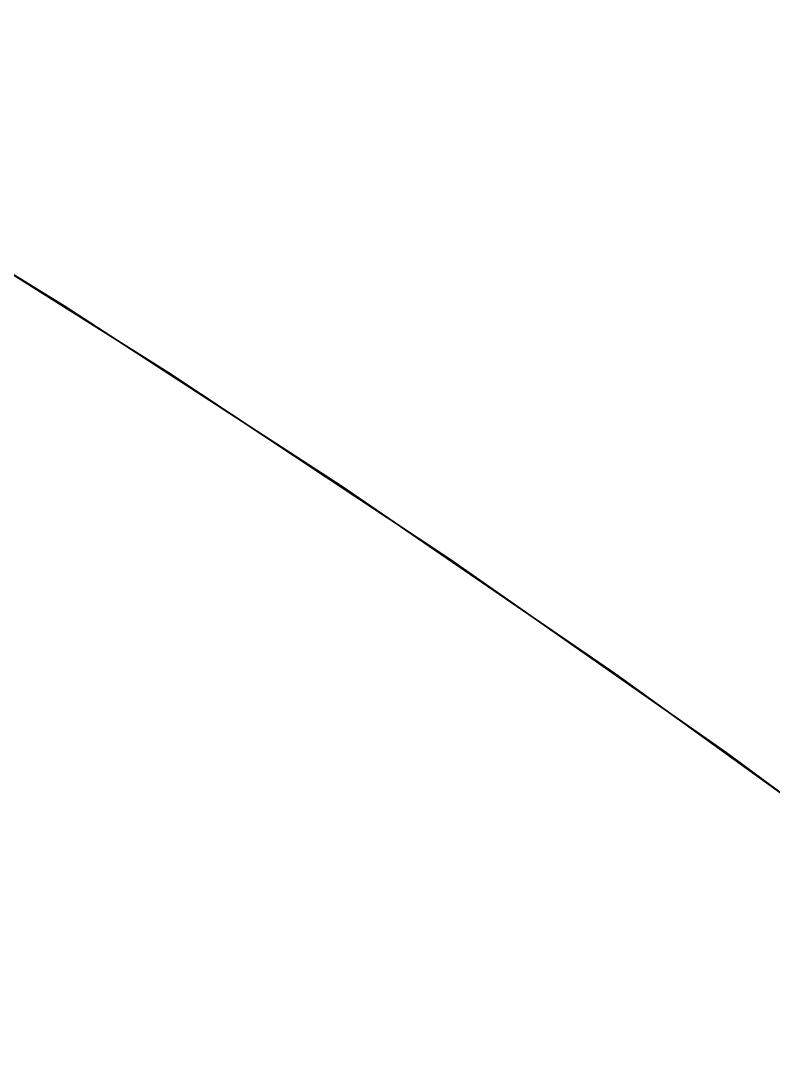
# Model space of a CAD drawing. Header units: metres. Extents: x -20 to 20, y -20 to 20.
# Drawn here: x 10.632 to 11.744, y 15.771 to 17.321 of the extents above; entities that cross this region are included whole.
import ezdxf

# ---------------------------------------------------------------- set-up
doc = ezdxf.new("R2010")
doc.units = ezdxf.units.M

msp = doc.modelspace()

# ---------------------------------------------------------------- meshes
at = {"layer": '10', "color": 2}
mesh = msp.add_polyface(dxfattribs=at)
corners = [(10.2789, 17.1564, -16.5), (10.2789, 17.1564, -16), (10.6964, 16.8993, -16), (10.2789, 17.1564, -15.5), (10.6964, 16.8993, -15.5), (10.2789, 17.1564, -15), (10.6964, 16.8993, -15), (10.2789, 17.1564, -14.5), (10.6964, 16.8993, -14.5), (10.2789, 17.1564, -14), (10.6964, 16.8993, -14), (10.2789, 17.1564, -13.5), (10.6964, 16.8993, -13.5), (10.2789, 17.1564, -13), (10.6964, 16.8993, -13), (10.2789, 17.1564, -12.5), (10.6964, 16.8993, -12.5), (10.2789, 17.1564, -12), (10.6964, 16.8993, -12), (10.2789, 17.1564, -11.5), (10.6964, 16.8993, -11.5), (10.2789, 17.1564, -11), (10.6964, 16.8993, -11), (10.2789, 17.1564, -10.5), (10.6964, 16.8993, -10.5), (10.2789, 17.1564, -10), (10.6964, 16.8993, -10), (10.2789, 17.1564, -9.5), (10.6964, 16.8993, -9.5), (10.2789, 17.1564, -9), (10.6964, 16.8993, -9), (10.4287, 17.0658, 17), (10, 17.3205, 17), (10.4287, 17.0658, 17.5), (10, 17.3205, 17.5), (10.4287, 17.0658, 18), (10, 17.3205, 18), (10.4287, 17.0658, 18.5), (10, 17.3205, 18.5), (10.4287, 17.0658, 19), (10, 17.3205, 19), (10.4287, 17.0658, 19.5), (10, 17.3205, 19.5), (10.4287, 17.0658, 20), (10, 17.3205, 20), (10.4287, 17.0658, -20), (10, 17.3205, -20), (10.4287, 17.0658, -19.5), (10, 17.3205, -19.5), (10.4287, 17.0658, -19), (10, 17.3205, -19), (10.4287, 17.0658, -18.5), (10, 17.3205, -18.5), (10.4287, 17.0658, -18), (10, 17.3205, -18), (10.4287, 17.0658, -17.5), (10, 17.3205, -17.5), (10.4287, 17.0658, -17), (10, 17.3205, -17)]
mesh.append_faces([[corners[k] for k in face] for face in [(0, 1, 2), (1, 3, 4), (3, 5, 6), (5, 7, 8), (7, 9, 10), (9, 11, 12), (11, 13, 14), (13, 15, 16), (15, 17, 18), (17, 19, 20), (19, 21, 22), (21, 23, 24), (23, 25, 26), (25, 27, 28), (27, 29, 30), (31, 32, 33), (33, 34, 35), (35, 36, 37), (36, 38, 37), (37, 38, 39), (38, 40, 39), (39, 40, 41), (40, 42, 41), (41, 42, 43), (42, 44, 43), (45, 46, 47), (46, 48, 47), (47, 48, 49), (48, 50, 49), (49, 50, 51), (50, 52, 51), (51, 52, 53), (52, 54, 53), (53, 54, 55), (54, 56, 55), (55, 56, 57), (56, 58, 57)]], dxfattribs={"color": 2})
mesh = msp.add_polyface(dxfattribs=at)
corners = [(10.2789, 17.1564, -9), (10.2789, 17.1564, -8.5), (10.6964, 16.8993, -8.5), (10.2789, 17.1564, -8), (10.6964, 16.8993, -8), (10.2789, 17.1564, -7.5), (10.6964, 16.8993, -7.5), (10.2789, 17.1564, -7), (10.6964, 16.8993, -7), (10.2789, 17.1564, -6.5), (10.6964, 16.8993, -6.5), (10.2789, 17.1564, -6), (10.6964, 16.8993, -6), (10.2789, 17.1564, -5.5), (10.6964, 16.8993, -5.5), (10.2789, 17.1564, -5), (10.6964, 16.8993, -5), (10.2789, 17.1564, -4.5), (10.6964, 16.8993, -4.5), (10.2789, 17.1564, -4), (10.6964, 16.8993, -4), (10.2789, 17.1564, -3.5), (10.6964, 16.8993, -3.5), (10.2789, 17.1564, -3), (10.6964, 16.8993, -3), (10.2789, 17.1564, -2.5), (10.6964, 16.8993, -2.5), (10.2789, 17.1564, -2), (10.6964, 16.8993, -2), (10.2789, 17.1564, -1.5), (10.6964, 16.8993, -1.5), (10.2789, 17.1564, -1), (10.6964, 16.8993, -1), (10.2789, 17.1564, -0.5), (10.6964, 16.8993, -0.5), (10.2789, 17.1564), (10.6964, 16.8993), (10.2789, 17.1564, 0.5), (10.6964, 16.8993, 0.5), (10.2789, 17.1564, 1), (10.6964, 16.8993, 1), (10.2789, 17.1564, 1.5), (10.6964, 16.8993, 1.5), (10.2789, 17.1564, 2), (10.6964, 16.8993, 2), (10.2789, 17.1564, 2.5), (10.6964, 16.8993, 2.5), (10.2789, 17.1564, 3), (10.6964, 16.8993, 3), (10.2789, 17.1564, 3.5), (10.6964, 16.8993, 3.5), (10.2789, 17.1564, 4), (10.6964, 16.8993, 4), (10.2789, 17.1564, 4.5), (10.6964, 16.8993, 4.5), (10.2789, 17.1564, 5), (10.6964, 16.8993, 5), (10.2789, 17.1564, 5.5), (10.6964, 16.8993, 5.5), (10.2789, 17.1564, 6), (10.6964, 16.8993, 6), (10.2789, 17.1564, 6.5), (10.6964, 16.8993, 6.5), (10.2789, 17.1564, 7), (10.6964, 16.8993, 7), (10.2789, 17.1564, 7.5), (10.6964, 16.8993, 7.5), (10.2789, 17.1564, 8), (10.6964, 16.8993, 8), (10.2789, 17.1564, 8.5), (10.6964, 16.8993, 8.5), (10.2789, 17.1564, 9), (10.6964, 16.8993, 9), (10.2789, 17.1564, 9.5), (10.6964, 16.8993, 9.5)]
mesh.append_faces([[corners[k] for k in face] for face in [(0, 1, 2), (1, 3, 4), (3, 5, 6), (5, 7, 8), (7, 9, 10), (9, 11, 12), (11, 13, 14), (13, 15, 16), (15, 17, 18), (17, 19, 20), (19, 21, 22), (21, 23, 24), (23, 25, 26), (25, 27, 28), (27, 29, 30), (29, 31, 32), (31, 33, 34), (33, 35, 36), (35, 37, 38), (37, 39, 40), (39, 41, 42), (41, 43, 44), (43, 45, 46), (45, 47, 48), (47, 49, 50), (49, 51, 52), (51, 53, 54), (53, 55, 56), (55, 57, 58), (57, 59, 60), (59, 61, 62), (61, 63, 64), (63, 65, 66), (65, 67, 68), (67, 69, 70), (69, 71, 72), (71, 73, 74)]], dxfattribs={"color": 2})
mesh = msp.add_polyface(dxfattribs=at)
corners = [(10.6964, 16.8993, -16.5), (10.2789, 17.1564, -16.5), (10.6964, 16.8993, -16), (10.2789, 17.1564, -16), (10.6964, 16.8993, -15.5), (10.2789, 17.1564, -15.5), (10.6964, 16.8993, -15), (10.2789, 17.1564, -15), (10.6964, 16.8993, -14.5), (10.2789, 17.1564, -14.5), (10.6964, 16.8993, -14), (10.2789, 17.1564, -14), (10.6964, 16.8993, -13.5), (10.2789, 17.1564, -13.5), (10.6964, 16.8993, -13), (10.2789, 17.1564, -13), (10.6964, 16.8993, -12.5), (10.2789, 17.1564, -12.5), (10.6964, 16.8993, -12), (10.2789, 17.1564, -12), (10.6964, 16.8993, -11.5), (10.2789, 17.1564, -11.5), (10.6964, 16.8993, -11), (10.2789, 17.1564, -11), (10.6964, 16.8993, -10.5), (10.2789, 17.1564, -10.5), (10.6964, 16.8993, -10), (10.2789, 17.1564, -10), (10.6964, 16.8993, -9.5), (10.2789, 17.1564, -9.5), (10.6964, 16.8993, -9), (10.2789, 17.1564, -9), (10.6964, 16.8993, -8.5), (10.2789, 17.1564, -8.5), (10.6964, 16.8993, -8), (10.2789, 17.1564, -8), (10.6964, 16.8993, -7.5), (10.2789, 17.1564, -7.5), (10.6964, 16.8993, -7), (10.2789, 17.1564, -7), (10.6964, 16.8993, -6.5), (10.2789, 17.1564, -6.5), (10.6964, 16.8993, -6), (10.2789, 17.1564, -6), (10.6964, 16.8993, -5.5), (10.2789, 17.1564, -5.5), (10.6964, 16.8993, -5), (10.2789, 17.1564, 9.5), (10.2789, 17.1564, 10), (10.6964, 16.8993, 10), (10.2789, 17.1564, 10.5), (10.6964, 16.8993, 10.5), (10.2789, 17.1564, 11), (10.6964, 16.8993, 11), (10.2789, 17.1564, 11.5), (10.6964, 16.8993, 11.5), (10.2789, 17.1564, 12), (10.6964, 16.8993, 12), (10.2789, 17.1564, 12.5), (10.6964, 16.8993, 12.5), (10.2789, 17.1564, 13), (10.6964, 16.8993, 13), (10.2789, 17.1564, 13.5), (10.6964, 16.8993, 13.5), (10.2789, 17.1564, 14), (10.6964, 16.8993, 14), (10.2789, 17.1564, 14.5), (10.6964, 16.8993, 14.5), (10.2789, 17.1564, 15), (10.6964, 16.8993, 15), (10.2789, 17.1564, 15.5), (10.6964, 16.8993, 15.5), (10.2789, 17.1564, 16), (10.6964, 16.8993, 16), (10.2789, 17.1564, 16.5), (10.6964, 16.8993, 16.5)]
mesh.append_faces([[corners[k] for k in face] for face in [(0, 1, 2), (2, 3, 4), (4, 5, 6), (6, 7, 8), (8, 9, 10), (10, 11, 12), (12, 13, 14), (14, 15, 16), (16, 17, 18), (18, 19, 20), (20, 21, 22), (22, 23, 24), (24, 25, 26), (26, 27, 28), (28, 29, 30), (30, 31, 32), (32, 33, 34), (34, 35, 36), (36, 37, 38), (38, 39, 40), (40, 41, 42), (42, 43, 44), (44, 45, 46), (47, 48, 49), (48, 50, 51), (50, 52, 53), (52, 54, 55), (54, 56, 57), (56, 58, 59), (58, 60, 61), (60, 62, 63), (62, 64, 65), (64, 66, 67), (66, 68, 69), (68, 70, 71), (70, 72, 73), (72, 74, 75)]], dxfattribs={"color": 2})
mesh = msp.add_polyface(dxfattribs=at)
corners = [(10.6964, 16.8993, -5), (10.2789, 17.1564, -5), (10.6964, 16.8993, -4.5), (10.2789, 17.1564, -4.5), (10.6964, 16.8993, -4), (10.2789, 17.1564, -4), (10.6964, 16.8993, -3.5), (10.2789, 17.1564, -3.5), (10.6964, 16.8993, -3), (10.2789, 17.1564, -3), (10.6964, 16.8993, -2.5), (10.2789, 17.1564, -2.5), (10.6964, 16.8993, -2), (10.2789, 17.1564, -2), (10.6964, 16.8993, -1.5), (10.2789, 17.1564, -1.5), (10.6964, 16.8993, -1), (10.2789, 17.1564, -1), (10.6964, 16.8993, -0.5), (10.2789, 17.1564, -0.5), (10.6964, 16.8993), (10.2789, 17.1564), (10.6964, 16.8993, 0.5), (10.2789, 17.1564, 0.5), (10.6964, 16.8993, 1), (10.2789, 17.1564, 1), (10.6964, 16.8993, 1.5), (10.2789, 17.1564, 1.5), (10.6964, 16.8993, 2), (10.2789, 17.1564, 2), (10.6964, 16.8993, 2.5), (10.2789, 17.1564, 2.5), (10.6964, 16.8993, 3), (10.2789, 17.1564, 3), (10.6964, 16.8993, 3.5), (10.2789, 17.1564, 3.5), (10.6964, 16.8993, 4), (10.2789, 17.1564, 4), (10.6964, 16.8993, 4.5), (10.2789, 17.1564, 4.5), (10.6964, 16.8993, 5), (10.2789, 17.1564, 5), (10.6964, 16.8993, 5.5), (10.2789, 17.1564, 5.5), (10.6964, 16.8993, 6), (10.2789, 17.1564, 6), (10.6964, 16.8993, 6.5), (10.2789, 17.1564, 6.5), (10.6964, 16.8993, 7), (10.2789, 17.1564, 7), (10.6964, 16.8993, 7.5), (10.2789, 17.1564, 7.5), (10.6964, 16.8993, 8), (10.2789, 17.1564, 8), (10.6964, 16.8993, 8.5), (10.2789, 17.1564, 8.5), (10.6964, 16.8993, 9), (10.2789, 17.1564, 9), (10.6964, 16.8993, 9.5), (10.2789, 17.1564, 9.5), (10.6964, 16.8993, 10), (10.2789, 17.1564, 10), (10.6964, 16.8993, 10.5), (10.2789, 17.1564, 10.5), (10.6964, 16.8993, 11), (10.2789, 17.1564, 11), (10.6964, 16.8993, 11.5), (10.2789, 17.1564, 11.5), (10.6964, 16.8993, 12), (10.2789, 17.1564, 12), (10.6964, 16.8993, 12.5), (10.2789, 17.1564, 12.5), (10.6964, 16.8993, 13), (10.2789, 17.1564, 13), (10.6964, 16.8993, 13.5)]
mesh.append_faces([[corners[k] for k in face] for face in [(0, 1, 2), (2, 3, 4), (4, 5, 6), (6, 7, 8), (8, 9, 10), (10, 11, 12), (12, 13, 14), (14, 15, 16), (16, 17, 18), (18, 19, 20), (20, 21, 22), (22, 23, 24), (24, 25, 26), (26, 27, 28), (28, 29, 30), (30, 31, 32), (32, 33, 34), (34, 35, 36), (36, 37, 38), (38, 39, 40), (40, 41, 42), (42, 43, 44), (44, 45, 46), (46, 47, 48), (48, 49, 50), (50, 51, 52), (52, 53, 54), (54, 55, 56), (56, 57, 58), (58, 59, 60), (60, 61, 62), (62, 63, 64), (64, 65, 66), (66, 67, 68), (68, 69, 70), (70, 71, 72), (72, 73, 74)]], dxfattribs={"color": 2})
mesh = msp.add_polyface(dxfattribs=at)
corners = [(10.6964, 16.8993, -16.5), (10.6964, 16.8993, -16), (11.1074, 16.6321, -16), (10.6964, 16.8993, -15.5), (11.1074, 16.6321, -15.5), (10.6964, 16.8993, -15), (11.1074, 16.6321, -15), (10.6964, 16.8993, -14.5), (11.1074, 16.6321, -14.5), (10.6964, 16.8993, -14), (11.1074, 16.6321, -14), (10.6964, 16.8993, -13.5), (11.1074, 16.6321, -13.5), (10.6964, 16.8993, -13), (11.1074, 16.6321, -13), (10.6964, 16.8993, 13.5), (10.2789, 17.1564, 13.5), (10.6964, 16.8993, 14), (10.2789, 17.1564, 14), (10.6964, 16.8993, 14.5), (10.2789, 17.1564, 14.5), (10.6964, 16.8993, 15), (10.2789, 17.1564, 15), (10.6964, 16.8993, 15.5), (10.2789, 17.1564, 15.5), (10.6964, 16.8993, 16), (10.2789, 17.1564, 16), (10.6964, 16.8993, 16.5), (10.8509, 16.8005, 17), (10.4287, 17.0658, 17), (10.8509, 16.8005, 17.5), (10.4287, 17.0658, 17.5), (10.8509, 16.8005, 18), (10.4287, 17.0658, 18), (10.8509, 16.8005, 18.5), (10.4287, 17.0658, 18.5), (10.8509, 16.8005, 19), (10.4287, 17.0658, 19), (10.8509, 16.8005, 19.5), (10.4287, 17.0658, 19.5), (10.8509, 16.8005, 20), (10.4287, 17.0658, 20), (10.8509, 16.8005, -20), (10.4287, 17.0658, -20), (10.8509, 16.8005, -19.5), (10.4287, 17.0658, -19.5), (10.8509, 16.8005, -19), (10.4287, 17.0658, -19), (10.8509, 16.8005, -18.5), (10.4287, 17.0658, -18.5), (10.8509, 16.8005, -18), (10.4287, 17.0658, -18), (10.8509, 16.8005, -17.5), (10.4287, 17.0658, -17.5), (10.8509, 16.8005, -17), (10.4287, 17.0658, -17)]
mesh.append_faces([[corners[k] for k in face] for face in [(0, 1, 2), (1, 3, 4), (3, 5, 6), (5, 7, 8), (7, 9, 10), (9, 11, 12), (11, 13, 14), (15, 16, 17), (17, 18, 19), (19, 20, 21), (21, 22, 23), (23, 24, 25), (25, 26, 27), (28, 29, 30), (29, 31, 30), (30, 31, 32), (31, 33, 32), (32, 33, 34), (33, 35, 34), (34, 35, 36), (35, 37, 36), (36, 37, 38), (37, 39, 38), (38, 39, 40), (39, 41, 40), (42, 43, 44), (43, 45, 44), (44, 45, 46), (45, 47, 46), (46, 47, 48), (47, 49, 48), (48, 49, 50), (49, 51, 50), (50, 51, 52), (51, 53, 52), (52, 53, 54), (53, 55, 54)]], dxfattribs={"color": 2})
mesh = msp.add_polyface(dxfattribs=at)
corners = [(10.6964, 16.8993, -13), (10.6964, 16.8993, -12.5), (11.1074, 16.6321, -12.5), (10.6964, 16.8993, -12), (11.1074, 16.6321, -12), (10.6964, 16.8993, -11.5), (11.1074, 16.6321, -11.5), (10.6964, 16.8993, -11), (11.1074, 16.6321, -11), (10.6964, 16.8993, -10.5), (11.1074, 16.6321, -10.5), (10.6964, 16.8993, -10), (11.1074, 16.6321, -10), (10.6964, 16.8993, -9.5), (11.1074, 16.6321, -9.5), (10.6964, 16.8993, -9), (11.1074, 16.6321, -9), (10.6964, 16.8993, -8.5), (11.1074, 16.6321, -8.5), (10.6964, 16.8993, -8), (11.1074, 16.6321, -8), (10.6964, 16.8993, -7.5), (11.1074, 16.6321, -7.5), (10.6964, 16.8993, -7), (11.1074, 16.6321, -7), (10.6964, 16.8993, -6.5), (11.1074, 16.6321, -6.5), (10.6964, 16.8993, -6), (11.1074, 16.6321, -6), (10.6964, 16.8993, -5.5), (11.1074, 16.6321, -5.5), (10.6964, 16.8993, -5), (11.1074, 16.6321, -5), (10.6964, 16.8993, -4.5), (11.1074, 16.6321, -4.5), (10.6964, 16.8993, -4), (11.1074, 16.6321, -4), (10.6964, 16.8993, -3.5), (11.1074, 16.6321, -3.5), (10.6964, 16.8993, -3), (11.1074, 16.6321, -3), (10.6964, 16.8993, -2.5), (11.1074, 16.6321, -2.5), (10.6964, 16.8993, -2), (11.1074, 16.6321, -2), (10.6964, 16.8993, -1.5), (11.1074, 16.6321, -1.5), (10.6964, 16.8993, -1), (11.1074, 16.6321, -1), (10.6964, 16.8993, -0.5), (11.1074, 16.6321, -0.5), (10.6964, 16.8993), (11.1074, 16.6321), (10.6964, 16.8993, 0.5), (11.1074, 16.6321, 0.5), (10.6964, 16.8993, 1), (11.1074, 16.6321, 1), (10.6964, 16.8993, 1.5), (11.1074, 16.6321, 1.5), (10.6964, 16.8993, 2), (11.1074, 16.6321, 2), (10.6964, 16.8993, 2.5), (11.1074, 16.6321, 2.5), (10.6964, 16.8993, 3), (11.1074, 16.6321, 3), (10.6964, 16.8993, 3.5), (11.1074, 16.6321, 3.5), (10.6964, 16.8993, 4), (11.1074, 16.6321, 4), (10.6964, 16.8993, 4.5), (11.1074, 16.6321, 4.5), (10.6964, 16.8993, 5), (11.1074, 16.6321, 5), (10.6964, 16.8993, 5.5), (11.1074, 16.6321, 5.5)]
mesh.append_faces([[corners[k] for k in face] for face in [(0, 1, 2), (1, 3, 4), (3, 5, 6), (5, 7, 8), (7, 9, 10), (9, 11, 12), (11, 13, 14), (13, 15, 16), (15, 17, 18), (17, 19, 20), (19, 21, 22), (21, 23, 24), (23, 25, 26), (25, 27, 28), (27, 29, 30), (29, 31, 32), (31, 33, 34), (33, 35, 36), (35, 37, 38), (37, 39, 40), (39, 41, 42), (41, 43, 44), (43, 45, 46), (45, 47, 48), (47, 49, 50), (49, 51, 52), (51, 53, 54), (53, 55, 56), (55, 57, 58), (57, 59, 60), (59, 61, 62), (61, 63, 64), (63, 65, 66), (65, 67, 68), (67, 69, 70), (69, 71, 72), (71, 73, 74)]], dxfattribs={"color": 2})
mesh = msp.add_polyface(dxfattribs=at)
corners = [(11.1074, 16.6321, -16.5), (10.6964, 16.8993, -16.5), (11.1074, 16.6321, -16), (10.6964, 16.8993, -16), (11.1074, 16.6321, -15.5), (10.6964, 16.8993, -15.5), (11.1074, 16.6321, -15), (10.6964, 16.8993, -15), (11.1074, 16.6321, -14.5), (10.6964, 16.8993, -14.5), (11.1074, 16.6321, -14), (10.6964, 16.8993, -14), (11.1074, 16.6321, -13.5), (10.6964, 16.8993, -13.5), (11.1074, 16.6321, -13), (10.6964, 16.8993, -13), (11.1074, 16.6321, -12.5), (10.6964, 16.8993, -12.5), (11.1074, 16.6321, -12), (10.6964, 16.8993, -12), (11.1074, 16.6321, -11.5), (10.6964, 16.8993, -11.5), (11.1074, 16.6321, -11), (10.6964, 16.8993, -11), (11.1074, 16.6321, -10.5), (10.6964, 16.8993, -10.5), (11.1074, 16.6321, -10), (10.6964, 16.8993, -10), (11.1074, 16.6321, -9.5), (10.6964, 16.8993, -9.5), (11.1074, 16.6321, -9), (10.6964, 16.8993, 5.5), (10.6964, 16.8993, 6), (11.1074, 16.6321, 6), (10.6964, 16.8993, 6.5), (11.1074, 16.6321, 6.5), (10.6964, 16.8993, 7), (11.1074, 16.6321, 7), (10.6964, 16.8993, 7.5), (11.1074, 16.6321, 7.5), (10.6964, 16.8993, 8), (11.1074, 16.6321, 8), (10.6964, 16.8993, 8.5), (11.1074, 16.6321, 8.5), (10.6964, 16.8993, 9), (11.1074, 16.6321, 9), (10.6964, 16.8993, 9.5), (11.1074, 16.6321, 9.5), (10.6964, 16.8993, 10), (11.1074, 16.6321, 10), (10.6964, 16.8993, 10.5), (11.1074, 16.6321, 10.5), (10.6964, 16.8993, 11), (11.1074, 16.6321, 11), (10.6964, 16.8993, 11.5), (11.1074, 16.6321, 11.5), (10.6964, 16.8993, 12), (11.1074, 16.6321, 12), (10.6964, 16.8993, 12.5), (11.1074, 16.6321, 12.5), (10.6964, 16.8993, 13), (11.1074, 16.6321, 13), (10.6964, 16.8993, 13.5), (11.1074, 16.6321, 13.5), (10.6964, 16.8993, 14), (11.1074, 16.6321, 14), (10.6964, 16.8993, 14.5), (11.1074, 16.6321, 14.5), (10.6964, 16.8993, 15), (11.1074, 16.6321, 15), (10.6964, 16.8993, 15.5), (11.1074, 16.6321, 15.5), (10.6964, 16.8993, 16), (11.1074, 16.6321, 16), (10.6964, 16.8993, 16.5), (11.1074, 16.6321, 16.5)]
mesh.append_faces([[corners[k] for k in face] for face in [(0, 1, 2), (2, 3, 4), (4, 5, 6), (6, 7, 8), (8, 9, 10), (10, 11, 12), (12, 13, 14), (14, 15, 16), (16, 17, 18), (18, 19, 20), (20, 21, 22), (22, 23, 24), (24, 25, 26), (26, 27, 28), (28, 29, 30), (31, 32, 33), (32, 34, 35), (34, 36, 37), (36, 38, 39), (38, 40, 41), (40, 42, 43), (42, 44, 45), (44, 46, 47), (46, 48, 49), (48, 50, 51), (50, 52, 53), (52, 54, 55), (54, 56, 57), (56, 58, 59), (58, 60, 61), (60, 62, 63), (62, 64, 65), (64, 66, 67), (66, 68, 69), (68, 70, 71), (70, 72, 73), (72, 74, 75)]], dxfattribs={"color": 2})
mesh = msp.add_polyface(dxfattribs=at)
corners = [(11.1074, 16.6321, -9), (10.6964, 16.8993, -9), (11.1074, 16.6321, -8.5), (10.6964, 16.8993, -8.5), (11.1074, 16.6321, -8), (10.6964, 16.8993, -8), (11.1074, 16.6321, -7.5), (10.6964, 16.8993, -7.5), (11.1074, 16.6321, -7), (10.6964, 16.8993, -7), (11.1074, 16.6321, -6.5), (10.6964, 16.8993, -6.5), (11.1074, 16.6321, -6), (10.6964, 16.8993, -6), (11.1074, 16.6321, -5.5), (10.6964, 16.8993, -5.5), (11.1074, 16.6321, -5), (10.6964, 16.8993, -5), (11.1074, 16.6321, -4.5), (10.6964, 16.8993, -4.5), (11.1074, 16.6321, -4), (10.6964, 16.8993, -4), (11.1074, 16.6321, -3.5), (10.6964, 16.8993, -3.5), (11.1074, 16.6321, -3), (10.6964, 16.8993, -3), (11.1074, 16.6321, -2.5), (10.6964, 16.8993, -2.5), (11.1074, 16.6321, -2), (10.6964, 16.8993, -2), (11.1074, 16.6321, -1.5), (10.6964, 16.8993, -1.5), (11.1074, 16.6321, -1), (10.6964, 16.8993, -1), (11.1074, 16.6321, -0.5), (10.6964, 16.8993, -0.5), (11.1074, 16.6321), (10.6964, 16.8993), (11.1074, 16.6321, 0.5), (10.6964, 16.8993, 0.5), (11.1074, 16.6321, 1), (10.6964, 16.8993, 1), (11.1074, 16.6321, 1.5), (10.6964, 16.8993, 1.5), (11.1074, 16.6321, 2), (10.6964, 16.8993, 2), (11.1074, 16.6321, 2.5), (10.6964, 16.8993, 2.5), (11.1074, 16.6321, 3), (10.6964, 16.8993, 3), (11.1074, 16.6321, 3.5), (10.6964, 16.8993, 3.5), (11.1074, 16.6321, 4), (10.6964, 16.8993, 4), (11.1074, 16.6321, 4.5), (10.6964, 16.8993, 4.5), (11.1074, 16.6321, 5), (10.6964, 16.8993, 5), (11.1074, 16.6321, 5.5), (10.6964, 16.8993, 5.5), (11.1074, 16.6321, 6), (10.6964, 16.8993, 6), (11.1074, 16.6321, 6.5), (10.6964, 16.8993, 6.5), (11.1074, 16.6321, 7), (10.6964, 16.8993, 7), (11.1074, 16.6321, 7.5), (10.6964, 16.8993, 7.5), (11.1074, 16.6321, 8), (10.6964, 16.8993, 8), (11.1074, 16.6321, 8.5), (10.6964, 16.8993, 8.5), (11.1074, 16.6321, 9)]
mesh.append_faces([[corners[k] for k in face] for face in [(0, 1, 2), (2, 3, 4), (4, 5, 6), (6, 7, 8), (8, 9, 10), (10, 11, 12), (12, 13, 14), (14, 15, 16), (16, 17, 18), (18, 19, 20), (20, 21, 22), (22, 23, 24), (24, 25, 26), (26, 27, 28), (28, 29, 30), (30, 31, 32), (32, 33, 34), (34, 35, 36), (36, 37, 38), (38, 39, 40), (40, 41, 42), (42, 43, 44), (44, 45, 46), (46, 47, 48), (48, 49, 50), (50, 51, 52), (52, 53, 54), (54, 55, 56), (56, 57, 58), (58, 59, 60), (60, 61, 62), (62, 63, 64), (64, 65, 66), (66, 67, 68), (68, 69, 70), (70, 71, 72)]], dxfattribs={"color": 2})
mesh = msp.add_polyface(dxfattribs=at)
corners = [(11.1074, 16.6321, 9), (10.6964, 16.8993, 9), (11.1074, 16.6321, 9.5), (10.6964, 16.8993, 9.5), (11.1074, 16.6321, 10), (10.6964, 16.8993, 10), (11.1074, 16.6321, 10.5), (10.6964, 16.8993, 10.5), (11.1074, 16.6321, 11), (10.6964, 16.8993, 11), (11.1074, 16.6321, 11.5), (10.6964, 16.8993, 11.5), (11.1074, 16.6321, 12), (10.6964, 16.8993, 12), (11.1074, 16.6321, 12.5), (10.6964, 16.8993, 12.5), (11.1074, 16.6321, 13), (10.6964, 16.8993, 13), (11.1074, 16.6321, 13.5), (10.6964, 16.8993, 13.5), (11.1074, 16.6321, 14), (10.6964, 16.8993, 14), (11.1074, 16.6321, 14.5), (10.6964, 16.8993, 14.5), (11.1074, 16.6321, 15), (10.6964, 16.8993, 15), (11.1074, 16.6321, 15.5), (10.6964, 16.8993, 15.5), (11.1074, 16.6321, 16), (10.6964, 16.8993, 16), (11.1074, 16.6321, 16.5), (11.2664, 16.5248, 17), (10.8509, 16.8005, 17), (11.2664, 16.5248, 17.5), (10.8509, 16.8005, 17.5), (11.2664, 16.5248, 18), (10.8509, 16.8005, 18), (11.2664, 16.5248, 18.5), (10.8509, 16.8005, 18.5), (11.2664, 16.5248, 19), (10.8509, 16.8005, 19), (11.2664, 16.5248, 19.5), (10.8509, 16.8005, 19.5), (11.2664, 16.5248, 20), (10.8509, 16.8005, 20), (11.2664, 16.5248, -20), (10.8509, 16.8005, -20), (11.2664, 16.5248, -19.5), (10.8509, 16.8005, -19.5), (11.2664, 16.5248, -19), (10.8509, 16.8005, -19), (11.2664, 16.5248, -18.5), (10.8509, 16.8005, -18.5), (11.2664, 16.5248, -18), (10.8509, 16.8005, -18), (10.8509, 16.8005, -17.5), (11.2664, 16.5248, -17.5), (10.8509, 16.8005, -17), (11.2664, 16.5248, -17)]
mesh.append_faces([[corners[k] for k in face] for face in [(0, 1, 2), (2, 3, 4), (4, 5, 6), (6, 7, 8), (8, 9, 10), (10, 11, 12), (12, 13, 14), (14, 15, 16), (16, 17, 18), (18, 19, 20), (20, 21, 22), (22, 23, 24), (24, 25, 26), (26, 27, 28), (28, 29, 30), (31, 32, 33), (32, 34, 33), (33, 34, 35), (34, 36, 35), (35, 36, 37), (36, 38, 37), (37, 38, 39), (38, 40, 39), (39, 40, 41), (40, 42, 41), (41, 42, 43), (42, 44, 43), (45, 46, 47), (46, 48, 47), (47, 48, 49), (48, 50, 49), (49, 50, 51), (50, 52, 51), (51, 52, 53), (52, 54, 53), (54, 55, 56), (55, 57, 58)]], dxfattribs={"color": 2})
mesh = msp.add_polyface(dxfattribs=at)
corners = [(11.1074, 16.6321, -16.5), (11.1074, 16.6321, -16), (11.5117, 16.3548, -16), (11.1074, 16.6321, -15.5), (11.5117, 16.3548, -15.5), (11.1074, 16.6321, -15), (11.5117, 16.3548, -15), (11.1074, 16.6321, -14.5), (11.5117, 16.3548, -14.5), (11.1074, 16.6321, -14), (11.5117, 16.3548, -14), (11.1074, 16.6321, -13.5), (11.5117, 16.3548, -13.5), (11.1074, 16.6321, -13), (11.5117, 16.3548, -13), (11.1074, 16.6321, -12.5), (11.5117, 16.3548, -12.5), (11.1074, 16.6321, -12), (11.5117, 16.3548, -12), (11.1074, 16.6321, -11.5), (11.5117, 16.3548, -11.5), (11.1074, 16.6321, -11), (11.5117, 16.3548, -11), (11.1074, 16.6321, -10.5), (11.5117, 16.3548, -10.5), (11.1074, 16.6321, -10), (11.5117, 16.3548, -10), (11.1074, 16.6321, -9.5), (11.5117, 16.3548, -9.5), (11.1074, 16.6321, -9), (11.5117, 16.3548, -9), (11.1074, 16.6321, -8.5), (11.5117, 16.3548, -8.5), (11.1074, 16.6321, -8), (11.5117, 16.3548, -8), (11.1074, 16.6321, -7.5), (11.5117, 16.3548, -7.5), (11.1074, 16.6321, -7), (11.5117, 16.3548, -7), (11.1074, 16.6321, -6.5), (11.5117, 16.3548, -6.5), (11.1074, 16.6321, -6), (11.5117, 16.3548, -6), (11.1074, 16.6321, -5.5), (11.5117, 16.3548, -5.5), (11.1074, 16.6321, -5), (11.5117, 16.3548, -5), (11.1074, 16.6321, -4.5), (11.5117, 16.3548, -4.5), (11.1074, 16.6321, -4), (11.5117, 16.3548, -4), (11.1074, 16.6321, -3.5), (11.5117, 16.3548, -3.5), (11.1074, 16.6321, -3), (11.5117, 16.3548, -3), (11.1074, 16.6321, -2.5), (11.5117, 16.3548, -2.5), (11.1074, 16.6321, -2), (11.5117, 16.3548, -2), (11.1074, 16.6321, -1.5), (11.5117, 16.3548, -1.5), (11.1074, 16.6321, -1), (11.5117, 16.3548, -1), (11.1074, 16.6321, -0.5), (11.5117, 16.3548, -0.5), (11.1074, 16.6321), (11.5117, 16.3548), (11.1074, 16.6321, 0.5), (11.5117, 16.3548, 0.5), (11.1074, 16.6321, 1), (11.5117, 16.3548, 1), (11.2664, 16.5248, -18), (10.8509, 16.8005, -18), (11.2664, 16.5248, -17.5), (10.8509, 16.8005, -17.5), (11.2664, 16.5248, -17)]
mesh.append_faces([[corners[k] for k in face] for face in [(0, 1, 2), (1, 3, 4), (3, 5, 6), (5, 7, 8), (7, 9, 10), (9, 11, 12), (11, 13, 14), (13, 15, 16), (15, 17, 18), (17, 19, 20), (19, 21, 22), (21, 23, 24), (23, 25, 26), (25, 27, 28), (27, 29, 30), (29, 31, 32), (31, 33, 34), (33, 35, 36), (35, 37, 38), (37, 39, 40), (39, 41, 42), (41, 43, 44), (43, 45, 46), (45, 47, 48), (47, 49, 50), (49, 51, 52), (51, 53, 54), (53, 55, 56), (55, 57, 58), (57, 59, 60), (59, 61, 62), (61, 63, 64), (63, 65, 66), (65, 67, 68), (67, 69, 70), (71, 72, 73), (73, 74, 75)]], dxfattribs={"color": 2})
mesh = msp.add_polyface(dxfattribs=at)
corners = [(11.5117, 16.3548, -16.5), (11.1074, 16.6321, -16.5), (11.5117, 16.3548, -16), (11.1074, 16.6321, -16), (11.5117, 16.3548, -15.5), (11.1074, 16.6321, -15.5), (11.5117, 16.3548, -15), (11.1074, 16.6321, -15), (11.5117, 16.3548, -14.5), (11.1074, 16.6321, -14.5), (11.5117, 16.3548, -14), (11.1074, 16.6321, -14), (11.5117, 16.3548, -13.5), (11.1074, 16.6321, 1), (11.1074, 16.6321, 1.5), (11.5117, 16.3548, 1.5), (11.1074, 16.6321, 2), (11.5117, 16.3548, 2), (11.1074, 16.6321, 2.5), (11.5117, 16.3548, 2.5), (11.1074, 16.6321, 3), (11.5117, 16.3548, 3), (11.1074, 16.6321, 3.5), (11.5117, 16.3548, 3.5), (11.1074, 16.6321, 4), (11.5117, 16.3548, 4), (11.1074, 16.6321, 4.5), (11.5117, 16.3548, 4.5), (11.1074, 16.6321, 5), (11.5117, 16.3548, 5), (11.1074, 16.6321, 5.5), (11.5117, 16.3548, 5.5), (11.1074, 16.6321, 6), (11.5117, 16.3548, 6), (11.1074, 16.6321, 6.5), (11.5117, 16.3548, 6.5), (11.1074, 16.6321, 7), (11.5117, 16.3548, 7), (11.1074, 16.6321, 7.5), (11.5117, 16.3548, 7.5), (11.1074, 16.6321, 8), (11.5117, 16.3548, 8), (11.1074, 16.6321, 8.5), (11.5117, 16.3548, 8.5), (11.1074, 16.6321, 9), (11.5117, 16.3548, 9), (11.1074, 16.6321, 9.5), (11.5117, 16.3548, 9.5), (11.1074, 16.6321, 10), (11.5117, 16.3548, 10), (11.1074, 16.6321, 10.5), (11.5117, 16.3548, 10.5), (11.1074, 16.6321, 11), (11.5117, 16.3548, 11), (11.1074, 16.6321, 11.5), (11.5117, 16.3548, 11.5), (11.1074, 16.6321, 12), (11.5117, 16.3548, 12), (11.1074, 16.6321, 12.5), (11.5117, 16.3548, 12.5), (11.1074, 16.6321, 13), (11.5117, 16.3548, 13), (11.1074, 16.6321, 13.5), (11.5117, 16.3548, 13.5), (11.1074, 16.6321, 14), (11.5117, 16.3548, 14), (11.1074, 16.6321, 14.5), (11.5117, 16.3548, 14.5), (11.1074, 16.6321, 15), (11.5117, 16.3548, 15), (11.1074, 16.6321, 15.5), (11.5117, 16.3548, 15.5), (11.1074, 16.6321, 16), (11.5117, 16.3548, 16), (11.1074, 16.6321, 16.5), (11.5117, 16.3548, 16.5)]
mesh.append_faces([[corners[k] for k in face] for face in [(0, 1, 2), (2, 3, 4), (4, 5, 6), (6, 7, 8), (8, 9, 10), (10, 11, 12), (13, 14, 15), (14, 16, 17), (16, 18, 19), (18, 20, 21), (20, 22, 23), (22, 24, 25), (24, 26, 27), (26, 28, 29), (28, 30, 31), (30, 32, 33), (32, 34, 35), (34, 36, 37), (36, 38, 39), (38, 40, 41), (40, 42, 43), (42, 44, 45), (44, 46, 47), (46, 48, 49), (48, 50, 51), (50, 52, 53), (52, 54, 55), (54, 56, 57), (56, 58, 59), (58, 60, 61), (60, 62, 63), (62, 64, 65), (64, 66, 67), (66, 68, 69), (68, 70, 71), (70, 72, 73), (72, 74, 75)]], dxfattribs={"color": 2})
mesh = msp.add_polyface(dxfattribs=at)
corners = [(11.5117, 16.3548, -13.5), (11.1074, 16.6321, -13.5), (11.5117, 16.3548, -13), (11.1074, 16.6321, -13), (11.5117, 16.3548, -12.5), (11.1074, 16.6321, -12.5), (11.5117, 16.3548, -12), (11.1074, 16.6321, -12), (11.5117, 16.3548, -11.5), (11.1074, 16.6321, -11.5), (11.5117, 16.3548, -11), (11.1074, 16.6321, -11), (11.5117, 16.3548, -10.5), (11.1074, 16.6321, -10.5), (11.5117, 16.3548, -10), (11.1074, 16.6321, -10), (11.5117, 16.3548, -9.5), (11.1074, 16.6321, -9.5), (11.5117, 16.3548, -9), (11.1074, 16.6321, -9), (11.5117, 16.3548, -8.5), (11.1074, 16.6321, -8.5), (11.5117, 16.3548, -8), (11.1074, 16.6321, -8), (11.5117, 16.3548, -7.5), (11.1074, 16.6321, -7.5), (11.5117, 16.3548, -7), (11.1074, 16.6321, -7), (11.5117, 16.3548, -6.5), (11.1074, 16.6321, -6.5), (11.5117, 16.3548, -6), (11.1074, 16.6321, -6), (11.5117, 16.3548, -5.5), (11.1074, 16.6321, -5.5), (11.5117, 16.3548, -5), (11.1074, 16.6321, -5), (11.5117, 16.3548, -4.5), (11.1074, 16.6321, -4.5), (11.5117, 16.3548, -4), (11.1074, 16.6321, -4), (11.5117, 16.3548, -3.5), (11.1074, 16.6321, -3.5), (11.5117, 16.3548, -3), (11.1074, 16.6321, -3), (11.5117, 16.3548, -2.5), (11.1074, 16.6321, -2.5), (11.5117, 16.3548, -2), (11.1074, 16.6321, -2), (11.5117, 16.3548, -1.5), (11.1074, 16.6321, -1.5), (11.5117, 16.3548, -1), (11.1074, 16.6321, -1), (11.5117, 16.3548, -0.5), (11.1074, 16.6321, -0.5), (11.5117, 16.3548), (11.1074, 16.6321), (11.5117, 16.3548, 0.5), (11.1074, 16.6321, 0.5), (11.5117, 16.3548, 1), (11.1074, 16.6321, 1), (11.5117, 16.3548, 1.5), (11.1074, 16.6321, 1.5), (11.5117, 16.3548, 2), (11.1074, 16.6321, 2), (11.5117, 16.3548, 2.5), (11.1074, 16.6321, 2.5), (11.5117, 16.3548, 3), (11.1074, 16.6321, 3), (11.5117, 16.3548, 3.5), (11.1074, 16.6321, 3.5), (11.5117, 16.3548, 4), (11.1074, 16.6321, 4), (11.5117, 16.3548, 4.5)]
mesh.append_faces([[corners[k] for k in face] for face in [(0, 1, 2), (2, 3, 4), (4, 5, 6), (6, 7, 8), (8, 9, 10), (10, 11, 12), (12, 13, 14), (14, 15, 16), (16, 17, 18), (18, 19, 20), (20, 21, 22), (22, 23, 24), (24, 25, 26), (26, 27, 28), (28, 29, 30), (30, 31, 32), (32, 33, 34), (34, 35, 36), (36, 37, 38), (38, 39, 40), (40, 41, 42), (42, 43, 44), (44, 45, 46), (46, 47, 48), (48, 49, 50), (50, 51, 52), (52, 53, 54), (54, 55, 56), (56, 57, 58), (58, 59, 60), (60, 61, 62), (62, 63, 64), (64, 65, 66), (66, 67, 68), (68, 69, 70), (70, 71, 72)]], dxfattribs={"color": 2})
mesh = msp.add_polyface(dxfattribs=at)
corners = [(11.5117, 16.3548, 4.5), (11.1074, 16.6321, 4.5), (11.5117, 16.3548, 5), (11.1074, 16.6321, 5), (11.5117, 16.3548, 5.5), (11.1074, 16.6321, 5.5), (11.5117, 16.3548, 6), (11.1074, 16.6321, 6), (11.5117, 16.3548, 6.5), (11.1074, 16.6321, 6.5), (11.5117, 16.3548, 7), (11.1074, 16.6321, 7), (11.5117, 16.3548, 7.5), (11.1074, 16.6321, 7.5), (11.5117, 16.3548, 8), (11.1074, 16.6321, 8), (11.5117, 16.3548, 8.5), (11.1074, 16.6321, 8.5), (11.5117, 16.3548, 9), (11.1074, 16.6321, 9), (11.5117, 16.3548, 9.5), (11.1074, 16.6321, 9.5), (11.5117, 16.3548, 10), (11.1074, 16.6321, 10), (11.5117, 16.3548, 10.5), (11.1074, 16.6321, 10.5), (11.5117, 16.3548, 11), (11.1074, 16.6321, 11), (11.5117, 16.3548, 11.5), (11.1074, 16.6321, 11.5), (11.5117, 16.3548, 12), (11.1074, 16.6321, 12), (11.5117, 16.3548, 12.5), (11.1074, 16.6321, 12.5), (11.5117, 16.3548, 13), (11.1074, 16.6321, 13), (11.5117, 16.3548, 13.5), (11.1074, 16.6321, 13.5), (11.5117, 16.3548, 14), (11.1074, 16.6321, 14), (11.5117, 16.3548, 14.5), (11.1074, 16.6321, 14.5), (11.5117, 16.3548, 15), (11.1074, 16.6321, 15), (11.5117, 16.3548, 15.5), (11.1074, 16.6321, 15.5), (11.5117, 16.3548, 16), (11.1074, 16.6321, 16), (11.5117, 16.3548, 16.5), (11.6749, 16.2388, 17), (11.2664, 16.5248, 17), (11.6749, 16.2388, 17.5), (11.2664, 16.5248, 17.5), (11.2664, 16.5248, 18), (11.6749, 16.2388, 18), (11.2664, 16.5248, 18.5), (11.6749, 16.2388, 18.5), (11.2664, 16.5248, 19), (11.6749, 16.2388, 19), (11.2664, 16.5248, 19.5), (11.6749, 16.2388, 19.5), (11.2664, 16.5248, 20), (11.6749, 16.2388, 20), (11.2664, 16.5248, -20), (11.2664, 16.5248, -19.5), (11.6749, 16.2388, -19.5), (11.2664, 16.5248, -19), (11.6749, 16.2388, -19), (11.2664, 16.5248, -18.5), (11.6749, 16.2388, -18.5), (11.2664, 16.5248, -18), (11.6749, 16.2388, -18), (11.2664, 16.5248, -17.5), (11.6749, 16.2388, -17.5), (11.2664, 16.5248, -17), (11.6749, 16.2388, -17)]
mesh.append_faces([[corners[k] for k in face] for face in [(0, 1, 2), (2, 3, 4), (4, 5, 6), (6, 7, 8), (8, 9, 10), (10, 11, 12), (12, 13, 14), (14, 15, 16), (16, 17, 18), (18, 19, 20), (20, 21, 22), (22, 23, 24), (24, 25, 26), (26, 27, 28), (28, 29, 30), (30, 31, 32), (32, 33, 34), (34, 35, 36), (36, 37, 38), (38, 39, 40), (40, 41, 42), (42, 43, 44), (44, 45, 46), (46, 47, 48), (49, 50, 51), (50, 52, 51), (52, 53, 54), (53, 55, 56), (55, 57, 58), (57, 59, 60), (59, 61, 62), (63, 64, 65), (64, 66, 67), (66, 68, 69), (68, 70, 71), (70, 72, 73), (72, 74, 75)]], dxfattribs={"color": 2})
mesh = msp.add_polyface(dxfattribs=at)
corners = [(11.5117, 16.3548, -16.5), (11.5117, 16.3548, -16), (11.9091, 16.0678, -16), (11.5117, 16.3548, -15.5), (11.9091, 16.0678, -15.5), (11.5117, 16.3548, -15), (11.9091, 16.0678, -15), (11.5117, 16.3548, -14.5), (11.9091, 16.0678, -14.5), (11.5117, 16.3548, -14), (11.9091, 16.0678, -14), (11.5117, 16.3548, -13.5), (11.9091, 16.0678, -13.5), (11.5117, 16.3548, -13), (11.9091, 16.0678, -13), (11.5117, 16.3548, -12.5), (11.9091, 16.0678, -12.5), (11.5117, 16.3548, -12), (11.9091, 16.0678, -12), (11.5117, 16.3548, -11.5), (11.9091, 16.0678, -11.5), (11.5117, 16.3548, -11), (11.9091, 16.0678, -11), (11.5117, 16.3548, -10.5), (11.9091, 16.0678, -10.5), (11.5117, 16.3548, -10), (11.9091, 16.0678, -10), (11.5117, 16.3548, -9.5), (11.9091, 16.0678, -9.5), (11.5117, 16.3548, -9), (11.9091, 16.0678, -9), (11.5117, 16.3548, -8.5), (11.9091, 16.0678, -8.5), (11.5117, 16.3548, -8), (11.9091, 16.0678, -8), (11.5117, 16.3548, -7.5), (11.9091, 16.0678, -7.5), (11.5117, 16.3548, -7), (11.9091, 16.0678, -7), (11.5117, 16.3548, -6.5), (11.9091, 16.0678, -6.5), (11.5117, 16.3548, -6), (11.9091, 16.0678, -6), (11.5117, 16.3548, -5.5), (11.9091, 16.0678, -5.5), (11.5117, 16.3548, -5), (11.9091, 16.0678, -5), (11.5117, 16.3548, -4.5), (11.9091, 16.0678, -4.5), (11.5117, 16.3548, -4), (11.9091, 16.0678, -4), (11.5117, 16.3548, -3.5), (11.9091, 16.0678, -3.5), (11.6749, 16.2388, 17.5), (11.2664, 16.5248, 17.5), (11.6749, 16.2388, 18), (11.2664, 16.5248, 18), (11.6749, 16.2388, 18.5), (11.2664, 16.5248, 18.5), (11.6749, 16.2388, 19), (11.2664, 16.5248, 19), (11.6749, 16.2388, 19.5), (11.2664, 16.5248, 19.5), (11.6749, 16.2388, 20), (11.6749, 16.2388, -20), (11.2664, 16.5248, -20), (11.6749, 16.2388, -19.5), (11.2664, 16.5248, -19.5), (11.6749, 16.2388, -19), (11.2664, 16.5248, -19), (11.6749, 16.2388, -18.5), (11.2664, 16.5248, -18.5), (11.6749, 16.2388, -18), (11.2664, 16.5248, -18), (11.6749, 16.2388, -17.5), (11.2664, 16.5248, -17.5), (11.6749, 16.2388, -17)]
mesh.append_faces([[corners[k] for k in face] for face in [(0, 1, 2), (1, 3, 4), (3, 5, 6), (5, 7, 8), (7, 9, 10), (9, 11, 12), (11, 13, 14), (13, 15, 16), (15, 17, 18), (17, 19, 20), (19, 21, 22), (21, 23, 24), (23, 25, 26), (25, 27, 28), (27, 29, 30), (29, 31, 32), (31, 33, 34), (33, 35, 36), (35, 37, 38), (37, 39, 40), (39, 41, 42), (41, 43, 44), (43, 45, 46), (45, 47, 48), (47, 49, 50), (49, 51, 52), (53, 54, 55), (55, 56, 57), (57, 58, 59), (59, 60, 61), (61, 62, 63), (64, 65, 66), (66, 67, 68), (68, 69, 70), (70, 71, 72), (72, 73, 74), (74, 75, 76)]], dxfattribs={"color": 2})
mesh = msp.add_polyface(dxfattribs=at)
corners = [(11.5117, 16.3548, -3.5), (11.5117, 16.3548, -3), (11.9091, 16.0678, -3), (11.5117, 16.3548, -2.5), (11.9091, 16.0678, -2.5), (11.5117, 16.3548, -2), (11.9091, 16.0678, -2), (11.5117, 16.3548, -1.5), (11.9091, 16.0678, -1.5), (11.5117, 16.3548, -1), (11.9091, 16.0678, -1), (11.5117, 16.3548, -0.5), (11.9091, 16.0678, -0.5), (11.5117, 16.3548), (11.9091, 16.0678), (11.5117, 16.3548, 0.5), (11.9091, 16.0678, 0.5), (11.5117, 16.3548, 1), (11.9091, 16.0678, 1), (11.5117, 16.3548, 1.5), (11.9091, 16.0678, 1.5), (11.5117, 16.3548, 2), (11.9091, 16.0678, 2), (11.5117, 16.3548, 2.5), (11.9091, 16.0678, 2.5), (11.5117, 16.3548, 3), (11.9091, 16.0678, 3), (11.5117, 16.3548, 3.5), (11.9091, 16.0678, 3.5), (11.5117, 16.3548, 4), (11.9091, 16.0678, 4), (11.5117, 16.3548, 4.5), (11.9091, 16.0678, 4.5), (11.5117, 16.3548, 5), (11.9091, 16.0678, 5), (11.5117, 16.3548, 5.5), (11.9091, 16.0678, 5.5), (11.5117, 16.3548, 6), (11.9091, 16.0678, 6), (11.5117, 16.3548, 6.5), (11.9091, 16.0678, 6.5), (11.5117, 16.3548, 7), (11.9091, 16.0678, 7), (11.5117, 16.3548, 7.5), (11.9091, 16.0678, 7.5), (11.5117, 16.3548, 8), (11.9091, 16.0678, 8), (11.5117, 16.3548, 8.5), (11.9091, 16.0678, 8.5), (11.5117, 16.3548, 9), (11.9091, 16.0678, 9), (11.5117, 16.3548, 9.5), (11.9091, 16.0678, 9.5), (11.5117, 16.3548, 10), (11.9091, 16.0678, 10), (11.5117, 16.3548, 10.5), (11.9091, 16.0678, 10.5), (11.5117, 16.3548, 11), (11.9091, 16.0678, 11), (11.5117, 16.3548, 11.5), (11.9091, 16.0678, 11.5), (11.5117, 16.3548, 12), (11.9091, 16.0678, 12), (11.5117, 16.3548, 12.5), (11.9091, 16.0678, 12.5), (11.5117, 16.3548, 13), (11.9091, 16.0678, 13), (11.5117, 16.3548, 13.5), (11.9091, 16.0678, 13.5), (11.5117, 16.3548, 14), (11.9091, 16.0678, 14), (11.5117, 16.3548, 14.5), (11.9091, 16.0678, 14.5), (11.5117, 16.3548, 15), (11.9091, 16.0678, 15)]
mesh.append_faces([[corners[k] for k in face] for face in [(0, 1, 2), (1, 3, 4), (3, 5, 6), (5, 7, 8), (7, 9, 10), (9, 11, 12), (11, 13, 14), (13, 15, 16), (15, 17, 18), (17, 19, 20), (19, 21, 22), (21, 23, 24), (23, 25, 26), (25, 27, 28), (27, 29, 30), (29, 31, 32), (31, 33, 34), (33, 35, 36), (35, 37, 38), (37, 39, 40), (39, 41, 42), (41, 43, 44), (43, 45, 46), (45, 47, 48), (47, 49, 50), (49, 51, 52), (51, 53, 54), (53, 55, 56), (55, 57, 58), (57, 59, 60), (59, 61, 62), (61, 63, 64), (63, 65, 66), (65, 67, 68), (67, 69, 70), (69, 71, 72), (71, 73, 74)]], dxfattribs={"color": 2})
mesh = msp.add_polyface(dxfattribs=at)
corners = [(11.9091, 16.0678, -16.5), (11.5117, 16.3548, -16.5), (11.9091, 16.0678, -16), (11.5117, 16.3548, -16), (11.9091, 16.0678, -15.5), (11.5117, 16.3548, -15.5), (11.9091, 16.0678, -15), (11.5117, 16.3548, -15), (11.9091, 16.0678, -14.5), (11.5117, 16.3548, -14.5), (11.9091, 16.0678, -14), (11.5117, 16.3548, -14), (11.9091, 16.0678, -13.5), (11.5117, 16.3548, -13.5), (11.9091, 16.0678, -13), (11.5117, 16.3548, -13), (11.9091, 16.0678, -12.5), (11.5117, 16.3548, -12.5), (11.9091, 16.0678, -12), (11.5117, 16.3548, -12), (11.9091, 16.0678, -11.5), (11.5117, 16.3548, -11.5), (11.9091, 16.0678, -11), (11.5117, 16.3548, -11), (11.9091, 16.0678, -10.5), (11.5117, 16.3548, -10.5), (11.9091, 16.0678, -10), (11.5117, 16.3548, -10), (11.9091, 16.0678, -9.5), (11.5117, 16.3548, -9.5), (11.9091, 16.0678, -9), (11.5117, 16.3548, -9), (11.9091, 16.0678, -8.5), (11.5117, 16.3548, -8.5), (11.9091, 16.0678, -8), (11.5117, 16.3548, -8), (11.9091, 16.0678, -7.5), (11.5117, 16.3548, -7.5), (11.9091, 16.0678, -7), (11.5117, 16.3548, -7), (11.9091, 16.0678, -6.5), (11.5117, 16.3548, -6.5), (11.9091, 16.0678, -6), (11.5117, 16.3548, -6), (11.9091, 16.0678, -5.5), (11.5117, 16.3548, -5.5), (11.9091, 16.0678, -5), (11.5117, 16.3548, -5), (11.9091, 16.0678, -4.5), (11.5117, 16.3548, -4.5), (11.9091, 16.0678, -4), (11.5117, 16.3548, -4), (11.9091, 16.0678, -3.5), (11.5117, 16.3548, -3.5), (11.9091, 16.0678, -3), (11.5117, 16.3548, -3), (11.9091, 16.0678, -2.5), (11.5117, 16.3548, -2.5), (11.9091, 16.0678, -2), (11.5117, 16.3548, -2), (11.9091, 16.0678, -1.5), (11.5117, 16.3548, -1.5), (11.9091, 16.0678, -1), (11.5117, 16.3548, -1), (11.9091, 16.0678, -0.5), (11.5117, 16.3548, -0.5), (11.9091, 16.0678), (11.5117, 16.3548, 15), (11.5117, 16.3548, 15.5), (11.9091, 16.0678, 15.5), (11.5117, 16.3548, 16), (11.9091, 16.0678, 16), (11.5117, 16.3548, 16.5), (11.9091, 16.0678, 16.5)]
mesh.append_faces([[corners[k] for k in face] for face in [(0, 1, 2), (2, 3, 4), (4, 5, 6), (6, 7, 8), (8, 9, 10), (10, 11, 12), (12, 13, 14), (14, 15, 16), (16, 17, 18), (18, 19, 20), (20, 21, 22), (22, 23, 24), (24, 25, 26), (26, 27, 28), (28, 29, 30), (30, 31, 32), (32, 33, 34), (34, 35, 36), (36, 37, 38), (38, 39, 40), (40, 41, 42), (42, 43, 44), (44, 45, 46), (46, 47, 48), (48, 49, 50), (50, 51, 52), (52, 53, 54), (54, 55, 56), (56, 57, 58), (58, 59, 60), (60, 61, 62), (62, 63, 64), (64, 65, 66), (67, 68, 69), (68, 70, 71), (70, 72, 73)]], dxfattribs={"color": 2})
mesh = msp.add_polyface(dxfattribs=at)
corners = [(11.9091, 16.0678), (11.5117, 16.3548), (11.9091, 16.0678, 0.5), (11.5117, 16.3548, 0.5), (11.9091, 16.0678, 1), (11.5117, 16.3548, 1), (11.9091, 16.0678, 1.5), (11.5117, 16.3548, 1.5), (11.9091, 16.0678, 2), (11.5117, 16.3548, 2), (11.9091, 16.0678, 2.5), (11.5117, 16.3548, 2.5), (11.9091, 16.0678, 3), (11.5117, 16.3548, 3), (11.9091, 16.0678, 3.5), (11.5117, 16.3548, 3.5), (11.9091, 16.0678, 4), (11.5117, 16.3548, 4), (11.9091, 16.0678, 4.5), (11.5117, 16.3548, 4.5), (11.9091, 16.0678, 5), (11.5117, 16.3548, 5), (11.9091, 16.0678, 5.5), (11.5117, 16.3548, 5.5), (11.9091, 16.0678, 6), (11.5117, 16.3548, 6), (11.9091, 16.0678, 6.5), (11.5117, 16.3548, 6.5), (11.9091, 16.0678, 7), (11.5117, 16.3548, 7), (11.9091, 16.0678, 7.5), (11.5117, 16.3548, 7.5), (11.9091, 16.0678, 8), (11.5117, 16.3548, 8), (11.9091, 16.0678, 8.5), (11.5117, 16.3548, 8.5), (11.9091, 16.0678, 9), (11.5117, 16.3548, 9), (11.9091, 16.0678, 9.5), (11.5117, 16.3548, 9.5), (11.9091, 16.0678, 10), (11.5117, 16.3548, 10), (11.9091, 16.0678, 10.5), (11.5117, 16.3548, 10.5), (11.9091, 16.0678, 11), (11.5117, 16.3548, 11), (11.9091, 16.0678, 11.5), (11.5117, 16.3548, 11.5), (11.9091, 16.0678, 12), (11.5117, 16.3548, 12), (11.9091, 16.0678, 12.5), (11.5117, 16.3548, 12.5), (11.9091, 16.0678, 13), (11.5117, 16.3548, 13), (11.9091, 16.0678, 13.5), (11.5117, 16.3548, 13.5), (11.9091, 16.0678, 14), (11.5117, 16.3548, 14), (11.9091, 16.0678, 14.5), (11.5117, 16.3548, 14.5), (11.9091, 16.0678, 15), (11.5117, 16.3548, 15), (11.9091, 16.0678, 15.5), (11.5117, 16.3548, 15.5), (11.9091, 16.0678, 16), (11.5117, 16.3548, 16), (11.9091, 16.0678, 16.5), (11.6749, 16.2388, 17), (11.6749, 16.2388, 17.5), (12.0761, 15.9427, 17.5), (11.6749, 16.2388, 18), (12.0761, 15.9427, 18), (11.6749, 16.2388, 18.5), (12.0761, 15.9427, 18.5), (11.6749, 16.2388, 19), (12.0761, 15.9427, 19)]
mesh.append_faces([[corners[k] for k in face] for face in [(0, 1, 2), (2, 3, 4), (4, 5, 6), (6, 7, 8), (8, 9, 10), (10, 11, 12), (12, 13, 14), (14, 15, 16), (16, 17, 18), (18, 19, 20), (20, 21, 22), (22, 23, 24), (24, 25, 26), (26, 27, 28), (28, 29, 30), (30, 31, 32), (32, 33, 34), (34, 35, 36), (36, 37, 38), (38, 39, 40), (40, 41, 42), (42, 43, 44), (44, 45, 46), (46, 47, 48), (48, 49, 50), (50, 51, 52), (52, 53, 54), (54, 55, 56), (56, 57, 58), (58, 59, 60), (60, 61, 62), (62, 63, 64), (64, 65, 66), (67, 68, 69), (68, 70, 71), (70, 72, 73), (72, 74, 75)]], dxfattribs={"color": 2})
mesh = msp.add_polyface(dxfattribs=at)
corners = [(11.9091, 16.0678, -16.5), (11.9091, 16.0678, -16), (12.2994, 15.771, -16), (11.9091, 16.0678, -15.5), (12.2994, 15.771, -15.5), (11.9091, 16.0678, -15), (12.2994, 15.771, -15), (11.9091, 16.0678, -14.5), (12.2994, 15.771, -14.5), (11.9091, 16.0678, -14), (12.2994, 15.771, -14), (11.9091, 16.0678, -13.5), (12.2994, 15.771, -13.5), (11.9091, 16.0678, -13), (12.2994, 15.771, -13), (11.9091, 16.0678, -12.5), (12.2994, 15.771, -12.5), (11.9091, 16.0678, -12), (12.2994, 15.771, -12), (11.9091, 16.0678, -11.5), (12.2994, 15.771, -11.5), (11.9091, 16.0678, -11), (12.2994, 15.771, -11), (11.9091, 16.0678, -10.5), (12.2994, 15.771, -10.5), (11.9091, 16.0678, -10), (12.2994, 15.771, -10), (11.9091, 16.0678, -9.5), (12.2994, 15.771, -9.5), (11.9091, 16.0678, -9), (12.2994, 15.771, -9), (11.9091, 16.0678, -8.5), (12.2994, 15.771, -8.5), (11.9091, 16.0678, -8), (12.2994, 15.771, -8), (12.0761, 15.9427, 17), (11.6749, 16.2388, 17), (12.0761, 15.9427, 17.5), (11.6749, 16.2388, 17.5), (12.0761, 15.9427, 18), (11.6749, 16.2388, 18), (12.0761, 15.9427, 18.5), (11.6749, 16.2388, 18.5), (12.0761, 15.9427, 19), (11.6749, 16.2388, 19), (12.0761, 15.9427, 19.5), (11.6749, 16.2388, 19.5), (12.0761, 15.9427, 20), (11.6749, 16.2388, 20), (12.0761, 15.9427, -20), (11.6749, 16.2388, -20), (12.0761, 15.9427, -19.5), (11.6749, 16.2388, -19.5), (12.0761, 15.9427, -19), (11.6749, 16.2388, -19), (12.0761, 15.9427, -18.5), (11.6749, 16.2388, -18.5), (12.0761, 15.9427, -18), (11.6749, 16.2388, -18), (12.0761, 15.9427, -17.5), (11.6749, 16.2388, -17.5), (12.0761, 15.9427, -17), (11.6749, 16.2388, -17)]
mesh.append_faces([[corners[k] for k in face] for face in [(0, 1, 2), (1, 3, 4), (3, 5, 6), (5, 7, 8), (7, 9, 10), (9, 11, 12), (11, 13, 14), (13, 15, 16), (15, 17, 18), (17, 19, 20), (19, 21, 22), (21, 23, 24), (23, 25, 26), (25, 27, 28), (27, 29, 30), (29, 31, 32), (31, 33, 34), (35, 36, 37), (37, 38, 39), (39, 40, 41), (41, 42, 43), (43, 44, 45), (44, 46, 45), (45, 46, 47), (46, 48, 47), (49, 50, 51), (50, 52, 51), (51, 52, 53), (52, 54, 53), (53, 54, 55), (54, 56, 55), (55, 56, 57), (56, 58, 57), (57, 58, 59), (58, 60, 59), (59, 60, 61), (60, 62, 61)]], dxfattribs={"color": 2})

doc.saveas('drawing.dxf')
